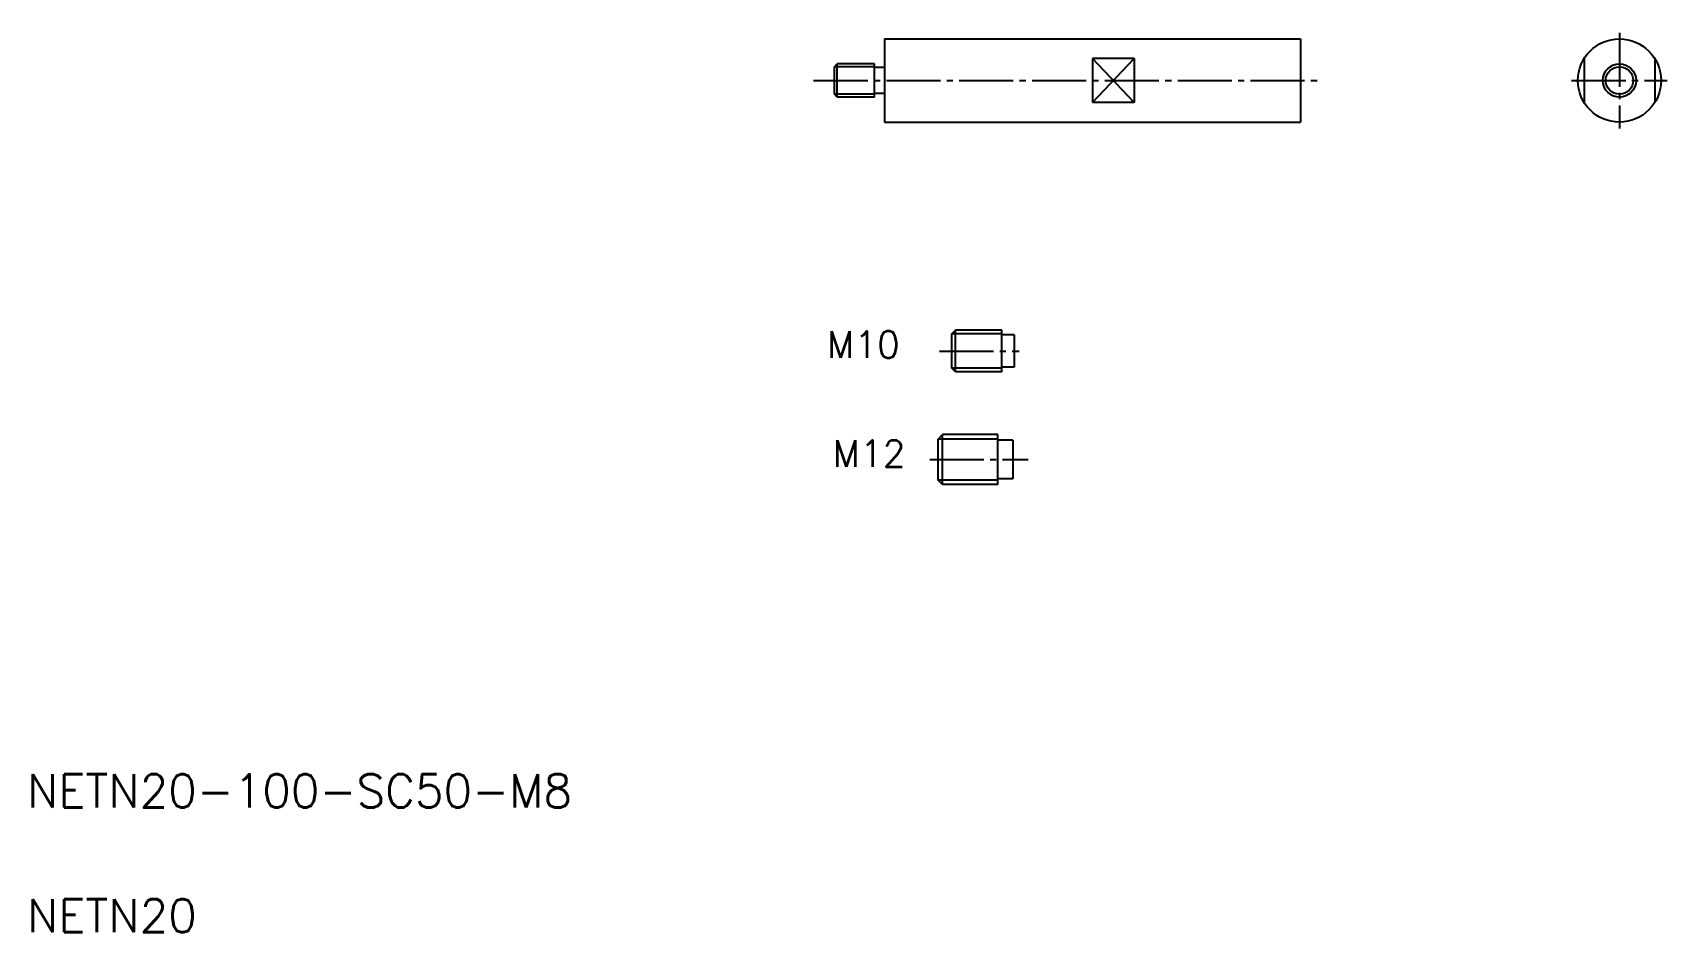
# Model space of a CAD drawing. Extents: x 21 to 414, y 20 to 236.
import ezdxf

# ---------------------------------------------------------------- set-up
doc = ezdxf.new("R2010")
doc.units = 0
doc.linetypes.add('CENTER', pattern=[17.5, 13, -1.5, 1.5, -1.5])
doc.layers.get('0').update_dxf_attribs({"linetype": 'CONTINUOUS'})
doc.layers.add('CENTER', color=1, linetype='CENTER')
doc.styles.get("Standard").update_dxf_attribs({"font": 'txt', "height": 6.4, "bigfont": 'BIGFONT'})

msp = doc.modelspace()

# ---------------------------------------------------------------- linework, layer by layer
at = {"color": 7, "linetype": 'CONTINUOUS'}
for p, q in [((226.04, 234.76), (326.04, 234.76)), ((226.04, 234.76), (226.04, 214.76)), ((326.04, 234.76), (326.04, 214.76)), ((214.04, 228.06), (214.74, 228.76)), ((214.04, 221.46), (214.04, 228.06)), ((214.74, 220.76), (214.74, 228.76)), ((223.64, 228.76), (214.74, 228.76)), ((223.64, 220.76), (223.64, 228.76)), ((226.04, 227.86), (223.64, 227.86)), ((276.04, 230.03), (276.04, 219.49)), ((286.04, 230.03), (276.04, 230.03)), ((286.04, 230.03), (286.04, 219.49)), ((214.74, 220.76), (214.04, 221.46)), ((223.64, 220.76), (214.74, 220.76)), ((226.04, 221.66), (223.64, 221.66)), ((286.04, 219.49), (276.04, 219.49)), ((226.04, 214.76), (326.04, 214.76)), ((242.26, 163.86), (243.13, 164.73)), ((242.26, 155.61), (242.26, 163.86)), ((243.13, 154.73), (243.13, 164.73)), ((254.26, 164.73), (243.13, 164.73)), ((254.26, 154.73), (254.26, 164.73)), ((257.26, 163.61), (254.26, 163.61)), ((257.26, 163.61), (257.26, 155.86)), ((243.13, 154.73), (242.26, 155.61)), ((254.26, 154.73), (243.13, 154.73)), ((257.26, 155.86), (254.26, 155.86)), ((238.95, 138.58), (240, 139.63)), ((238.95, 128.68), (238.95, 138.58)), ((253.35, 139.63), (240, 139.63)), ((240, 127.63), (240, 139.63)), ((253.35, 127.63), (253.35, 139.63)), ((256.95, 138.28), (253.35, 138.28)), ((256.95, 138.28), (256.95, 128.98)), ((240, 127.63), (238.95, 128.68)), ((253.35, 127.63), (240, 127.63)), ((256.95, 128.98), (253.35, 128.98))]:
    msp.add_line(p, q, dxfattribs=at)
at = {"color": 3, "linetype": 'CONTINUOUS'}
for p, q in [((223.64, 228.06), (214.04, 228.06)), ((276.04, 219.49), (286.04, 230.03)), ((286.04, 219.49), (276.04, 230.03)), ((394.2, 230.03), (394.2, 219.49)), ((411.2, 230.03), (411.2, 219.49)), ((223.64, 221.46), (214.04, 221.46)), ((254.26, 163.86), (242.26, 163.86)), ((254.26, 155.61), (242.26, 155.61)), ((253.35, 138.58), (238.95, 138.58)), ((253.35, 128.68), (238.95, 128.68))]:
    msp.add_line(p, q, dxfattribs=at)
at = {"color": 7, "linetype": 'CONTINUOUS'}
for radius in [10, 4]:
    msp.add_circle((402.7, 224.76), radius, dxfattribs=at)
at = {"color": 3, "linetype": 'CONTINUOUS'}
msp.add_circle((402.7, 224.76), 3.3, dxfattribs=at)
at = {"layer": 'CENTER', "color": 1, "linetype": 'CENTER'}
for p, q in [((402.7, 236.26), (402.7, 213.26)), ((209.04, 224.76), (331.04, 224.76)), ((391.2, 224.76), (414.2, 224.76)), ((239.26, 159.73), (258.48, 159.73)), ((236.94, 133.63), (260.57, 133.63))]:
    msp.add_line(p, q, dxfattribs=at)

# ---------------------------------------------------------------- texts
at = {"color": 7, "linetype": 'CONTINUOUS'}
for s, height, p in [('M10', 6.4, (212.22, 158.08)), ('M12', 6.4, (213.57, 131.9)), ('NETN20-100-SC50-M8', 8, (20, 50)), ('NETN20', 8, (20, 20))]:
    msp.add_text(s, height=height, dxfattribs=at).set_placement(p)

doc.saveas('drawing.dxf')
